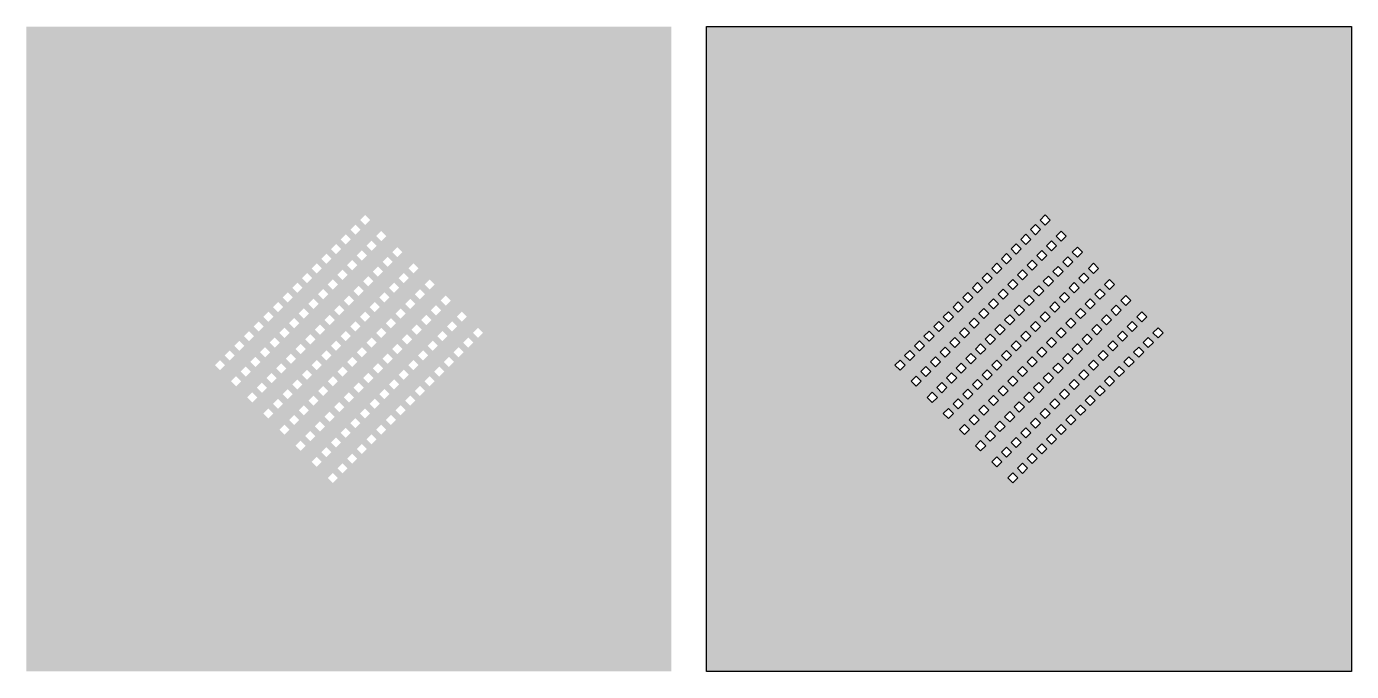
# Model space of a CAD drawing. Header units: inches. Extents: x -55000 to 163233, y -55008 to 54992.
# Drawn here: x 99328 to 119667, y -2370 to 7530 of the extents above; entities that cross this region are included whole.
import ezdxf

# ---------------------------------------------------------------- set-up
doc = ezdxf.new("R2010")
doc.units = ezdxf.units.IN
doc.header["$MEASUREMENT"] = 0
doc.linetypes.add('ACAD_ISO07W100', pattern=[3, 0, -3])
doc.layers.get('0').update_dxf_attribs({"color": 20, "linetype": 'ACAD_ISO07W100'})

# ---------------------------------------------------------------- blocks, each defined once
blk = doc.blocks.new('*U17')
blk.add_lwpolyline([(-42, -42), (-42, 42), (42, 42), (42, -42)], close=True)
blk = doc.blocks.new('*U10')
at = {"xscale": 1.304348093418073, "yscale": 1.304348093418073, "zscale": 1.304348093418073, "rotation": 45}
blk.add_blockref('*U17', (-1980, -247), dxfattribs=at)
blk = doc.blocks.new('*U11')
at = {"layer": 'Defpoints', "color": 0, "linetype": 'ByBlock', "lineweight": -2, "transparency": 16777216}
for p in [(2227, 2227), (2079, 2079), (1930, 1930), (2326, 1831), (2475, 1980), (1633, 1633), (1782, 1782), (2178, 1683), (2722, 1732), (1485, 1485), (2029, 1534), (2425, 1435), (2574, 1584), (2970, 1485), (1188, 1188), (1336, 1336), (1732, 1237), (1881, 1386), (2277, 1287), (2673, 1188), (2821, 1336), (3217, 1237), (1039, 1039), (1584, 1089), (1980, 990), (2128, 1138), (2524, 1039), (3069, 1089), (3465, 990), (891, 891), (1287, 792), (1435, 940), (1831, 841), (2376, 891), (2772, 792), (2920, 940), (3316, 841), (594, 594), (742, 742), (1138, 643), (1683, 693), (2079, 594), (2227, 742), (2623, 643), (3168, 693), (3564, 594), (3712, 742), (445, 445), (990, 495), (1386, 396), (1534, 544), (1930, 445), (2475, 495), (2871, 396), (3019, 544), (3415, 445), (3960, 495), (297, 297), (693, 198), (841, 346), (1237, 247), (1782, 297), (2178, 198), (2326, 346), (2722, 247), (3267, 297), (3663, 198), (3811, 346), (0, 0), (148, 148), (544, 49), (1089, 99), (1485, 0), (1633, 148), (2029, 49), (2574, 99), (2970, 0), (3118, 148), (3514, 49), (396, -99), (792, -198), (940, -49), (1336, -148), (1881, -99), (2277, -198), (2425, -49), (2821, -148), (3366, -99), (247, -247), (643, -346), (1188, -297), (1584, -396), (1732, -247), (2128, -346), (2673, -297), (3069, -396), (3217, -247), (495, -495), (891, -594), (1039, -445), (1435, -544), (1831, -643), (1980, -495), (2376, -594), (2524, -445), (2920, -544), (742, -742), (1138, -841), (1287, -693), (1683, -792), (2227, -742), (2623, -841), (2772, -693), (990, -990), (1534, -940), (1930, -1039), (2079, -891), (2475, -990), (1237, -1237), (1386, -1089), (1782, -1188), (2326, -1138), (1633, -1336), (2029, -1435), (2178, -1287), (1485, -1485), (1881, -1584), (1732, -1732)]:
    blk.add_blockref('*U10', p, dxfattribs=at)
blk = doc.blocks.new('*U16')
blk.add_lwpolyline([(-4950, -4950), (-4950, 4950), (4950, 4950), (4950, -4950)], close=True)

msp = doc.modelspace()

# ---------------------------------------------------------------- hatches: boundary and pattern name
at = {"transparency": 33554483}
h = msp.add_hatch(color=256, dxfattribs=at)
h.dxf.hatch_style = 1
h.paths.add_polyline_path([(102446.40544, 2402.86355), (102368.62369, 2480.64529), (102446.40544, 2558.42704), (102524.18718, 2480.64529)], flags=16)
h.paths.add_polyline_path([(102594.89786, 2551.35597), (102517.11612, 2629.13772), (102594.89786, 2706.91946), (102672.67961, 2629.13772)], flags=16)
h.paths.add_polyline_path([(102545.40039, 2006.88375), (102467.61864, 2084.6655), (102545.40039, 2162.44724), (102623.18213, 2084.6655)], flags=16)
h.paths.add_polyline_path([(102693.89281, 2155.37618), (102616.11106, 2233.15792), (102693.89281, 2310.93967), (102771.67456, 2233.15792)], flags=16)
h.paths.add_polyline_path([(102842.38523, 2303.8686), (102764.60349, 2381.65035), (102842.38523, 2459.43209), (102920.16698, 2381.65035)], flags=16)
h.paths.add_polyline_path([(102990.87766, 2452.36102), (102913.09591, 2530.14277), (102990.87766, 2607.92452), (103068.6594, 2530.14277)], flags=16)
h.paths.add_polyline_path([(102792.88776, 1759.39638), (102715.10601, 1837.17812), (102792.88776, 1914.95987), (102870.66951, 1837.17812)], flags=16)
h.paths.add_polyline_path([(102941.38018, 1907.8888), (102863.59844, 1985.67055), (102941.38018, 2063.45229), (103019.16193, 1985.67055)], flags=16)
h.paths.add_polyline_path([(103089.87261, 2056.38123), (103012.09086, 2134.16297), (103089.87261, 2211.94472), (103167.65435, 2134.16297)], flags=16)
h.paths.add_polyline_path([(103386.85746, 2353.36607), (103309.07571, 2431.14782), (103386.85746, 2508.92957), (103464.6392, 2431.14782)], flags=16)
h.paths.add_polyline_path([(103040.37513, 1511.909), (102962.59339, 1589.69075), (103040.37513, 1667.4725), (103118.15688, 1589.69075)], flags=16)
h.paths.add_polyline_path([(103188.86756, 1660.40143), (103111.08581, 1738.18317), (103188.86756, 1815.96492), (103266.6493, 1738.18317)], flags=16)
h.paths.add_polyline_path([(103337.35998, 1808.89385), (103259.57824, 1886.6756), (103337.35998, 1964.45734), (103415.14173, 1886.6756)], flags=16)
h.paths.add_polyline_path([(103485.85241, 1957.38628), (103408.07066, 2035.16802), (103485.85241, 2112.94977), (103563.63415, 2035.16802)], flags=16)
h.paths.add_polyline_path([(103634.34483, 2105.8787), (103556.56308, 2183.66045), (103634.34483, 2261.44219), (103712.12658, 2183.66045)], flags=16)
h.paths.add_polyline_path([(103782.83725, 2254.37112), (103705.05551, 2332.15287), (103782.83725, 2409.93462), (103860.619, 2332.15287)], flags=16)
h.paths.add_polyline_path([(103287.86251, 1264.42163), (103210.08076, 1342.20338), (103287.86251, 1419.98512), (103365.64425, 1342.20338)], flags=16)
h.paths.add_polyline_path([(103436.35493, 1412.91406), (103358.57318, 1490.6958), (103436.35493, 1568.47755), (103514.13668, 1490.6958)], flags=16)
h.paths.add_polyline_path([(103584.84735, 1561.40648), (103507.06561, 1639.18823), (103584.84735, 1716.96997), (103662.6291, 1639.18823)], flags=16)
h.paths.add_polyline_path([(103733.33978, 1709.8989), (103655.55803, 1787.68065), (103733.33978, 1865.4624), (103811.12152, 1787.68065)], flags=16)
h.paths.add_polyline_path([(103881.8322, 1858.39133), (103804.05046, 1936.17307), (103881.8322, 2013.95482), (103959.61395, 1936.17307)], flags=16)
h.paths.add_polyline_path([(104030.32463, 2006.88375), (103952.54288, 2084.6655), (104030.32463, 2162.44724), (104108.10637, 2084.6655)], flags=16)
h.paths.add_polyline_path([(103832.33473, 1313.91911), (103754.55298, 1391.70085), (103832.33473, 1469.4826), (103910.11647, 1391.70085)], flags=16)
h.paths.add_polyline_path([(103980.82715, 1462.41153), (103903.04541, 1540.19328), (103980.82715, 1617.97502), (104058.6089, 1540.19328)], flags=16)
h.paths.add_polyline_path([(104129.31958, 1610.90395), (104051.53783, 1688.6857), (104129.31958, 1766.46745), (104207.10132, 1688.6857)], flags=16)
h.paths.add_polyline_path([(103683.8423, 1165.42668), (103606.06056, 1243.20843), (103683.8423, 1320.99017), (103761.62405, 1243.20843)], flags=16)
h.paths.add_polyline_path([(103238.36503, 2204.87365), (103160.58329, 2282.6554), (103238.36503, 2360.43714), (103316.14678, 2282.6554)], flags=16)
h.paths.add_polyline_path([(103139.37008, 2600.85345), (103061.58834, 2678.63519), (103139.37008, 2756.41694), (103217.15183, 2678.63519)], flags=16)
h.paths.add_polyline_path([(102743.39029, 2699.8484), (102665.60854, 2777.63014), (102743.39029, 2855.41189), (102821.17203, 2777.63014)], flags=16)
h.paths.add_polyline_path([(102891.88271, 2848.34082), (102814.10096, 2926.12257), (102891.88271, 3003.90431), (102969.66446, 2926.12257)], flags=16)
h.paths.add_polyline_path([(103287.86251, 2749.34587), (103210.08076, 2827.12762), (103287.86251, 2904.90936), (103365.64425, 2827.12762)], flags=16)
h.paths.add_polyline_path([(103535.34988, 2501.8585), (103457.56813, 2579.64024), (103535.34988, 2657.42199), (103613.13163, 2579.64024)], flags=16)
h.paths.add_polyline_path([(102297.91301, 2254.37112), (102220.13127, 2332.15287), (102297.91301, 2409.93462), (102375.69476, 2332.15287)], flags=16)
h.paths.add_polyline_path([(103535.34988, 1016.93426), (103457.56813, 1094.716), (103535.34988, 1172.49775), (103613.13163, 1094.716)], flags=16)
h.paths.add_polyline_path([(104277.812, 1759.39638), (104200.03025, 1837.17812), (104277.812, 1914.95987), (104355.59375, 1837.17812)], flags=16)
h.paths.add_polyline_path([(103040.37513, 2996.83324), (102962.59339, 3074.61499), (103040.37513, 3152.39674), (103118.15688, 3074.61499)], flags=16)
h.paths.add_polyline_path([(103782.83725, 769.44688), (103705.05551, 847.22863), (103782.83725, 925.01038), (103860.619, 847.22863)], flags=16)
h.paths.add_polyline_path([(103931.32968, 917.93931), (103853.54793, 995.72105), (103931.32968, 1073.5028), (104009.11142, 995.72105)], flags=16)
h.paths.add_polyline_path([(104079.8221, 1066.43173), (104002.04036, 1144.21348), (104079.8221, 1221.99522), (104157.60385, 1144.21348)], flags=16)
h.paths.add_polyline_path([(104228.31453, 1214.92416), (104150.53278, 1292.7059), (104228.31453, 1370.48765), (104306.09627, 1292.7059)], flags=16)
h.paths.add_polyline_path([(104376.80695, 1363.41658), (104299.0252, 1441.19833), (104376.80695, 1518.98007), (104454.5887, 1441.19833)], flags=16)
h.paths.add_polyline_path([(104525.29937, 1511.909), (104447.51763, 1589.69075), (104525.29937, 1667.4725), (104603.08112, 1589.69075)], flags=16)
h.paths.add_polyline_path([(104030.32463, 521.95951), (103952.54288, 599.74126), (104030.32463, 677.523), (104108.10637, 599.74126)], flags=16)
h.paths.add_polyline_path([(104178.81705, 670.45193), (104101.03531, 748.23368), (104178.81705, 826.01543), (104256.5988, 748.23368)], flags=16)
h.paths.add_polyline_path([(104327.30948, 818.94436), (104249.52773, 896.7261), (104327.30948, 974.50785), (104405.09122, 896.7261)], flags=16)
h.paths.add_polyline_path([(104475.8019, 967.43678), (104398.02015, 1045.21853), (104475.8019, 1123.00027), (104553.58365, 1045.21853)], flags=16)
h.paths.add_polyline_path([(104624.29432, 1115.92921), (104546.51258, 1193.71095), (104624.29432, 1271.4927), (104702.07607, 1193.71095)], flags=16)
h.paths.add_polyline_path([(104772.78675, 1264.42163), (104695.005, 1342.20338), (104772.78675, 1419.98512), (104850.56849, 1342.20338)], flags=16)
h.paths.add_polyline_path([(103188.86756, 3145.32567), (103111.08581, 3223.10741), (103188.86756, 3300.88916), (103266.6493, 3223.10741)], flags=16)
h.paths.add_polyline_path([(103337.35998, 3293.81809), (103259.57824, 3371.59984), (103337.35998, 3449.38158), (103415.14173, 3371.59984)], flags=16)
h.paths.add_polyline_path([(103485.85241, 3442.31052), (103408.07066, 3520.09226), (103485.85241, 3597.87401), (103563.63415, 3520.09226)], flags=16)
h.paths.add_polyline_path([(103634.34483, 3590.80294), (103556.56308, 3668.58469), (103634.34483, 3746.36643), (103712.12658, 3668.58469)], flags=16)
h.paths.add_polyline_path([(103782.83725, 3739.29537), (103705.05551, 3817.07711), (103782.83725, 3894.85886), (103860.619, 3817.07711)], flags=16)
h.paths.add_polyline_path([(103931.32968, 3887.78779), (103853.54793, 3965.56954), (103931.32968, 4043.35128), (104009.11142, 3965.56954)], flags=16)
h.paths.add_polyline_path([(104079.8221, 4036.28021), (104002.04036, 4114.06196), (104079.8221, 4191.84371), (104157.60385, 4114.06196)], flags=16)
h.paths.add_polyline_path([(104228.31453, 4184.77264), (104150.53278, 4262.55438), (104228.31453, 4340.33613), (104306.09627, 4262.55438)], flags=16)
h.paths.add_polyline_path([(104376.80695, 4333.26506), (104299.0252, 4411.04681), (104376.80695, 4488.82855), (104454.5887, 4411.04681)], flags=16)
h.paths.add_polyline_path([(103436.35493, 2897.8383), (103358.57318, 2975.62004), (103436.35493, 3053.40179), (103514.13668, 2975.62004)], flags=16)
h.paths.add_polyline_path([(103584.84735, 3046.33072), (103507.06561, 3124.11247), (103584.84735, 3201.89421), (103662.6291, 3124.11247)], flags=16)
h.paths.add_polyline_path([(103733.33978, 3194.82314), (103655.55803, 3272.60489), (103733.33978, 3350.38664), (103811.12152, 3272.60489)], flags=16)
h.paths.add_polyline_path([(103881.8322, 3343.31557), (103804.05046, 3421.09731), (103881.8322, 3498.87906), (103959.61395, 3421.09731)], flags=16)
h.paths.add_polyline_path([(104030.32463, 3491.80799), (103952.54288, 3569.58974), (104030.32463, 3647.37148), (104108.10637, 3569.58974)], flags=16)
h.paths.add_polyline_path([(104178.81705, 3640.30042), (104101.03531, 3718.08216), (104178.81705, 3795.86391), (104256.5988, 3718.08216)], flags=16)
h.paths.add_polyline_path([(104327.30948, 3788.79284), (104249.52773, 3866.57459), (104327.30948, 3944.35633), (104405.09122, 3866.57459)], flags=16)
h.paths.add_polyline_path([(104475.8019, 3937.28526), (104398.02015, 4015.06701), (104475.8019, 4092.84876), (104553.58365, 4015.06701)], flags=16)
h.paths.add_polyline_path([(104624.29432, 4085.77769), (104546.51258, 4163.55943), (104624.29432, 4241.34118), (104702.07607, 4163.55943)], flags=16)
h.paths.add_polyline_path([(103683.8423, 2650.35092), (103606.06056, 2728.13267), (103683.8423, 2805.91441), (103761.62405, 2728.13267)], flags=16)
h.paths.add_polyline_path([(103832.33473, 2798.84335), (103754.55298, 2876.62509), (103832.33473, 2954.40684), (103910.11647, 2876.62509)], flags=16)
h.paths.add_polyline_path([(103980.82715, 2947.33577), (103903.04541, 3025.11752), (103980.82715, 3102.89926), (104058.6089, 3025.11752)], flags=16)
h.paths.add_polyline_path([(104129.31958, 3095.82819), (104051.53783, 3173.60994), (104129.31958, 3251.39169), (104207.10132, 3173.60994)], flags=16)
h.paths.add_polyline_path([(104277.812, 3244.32062), (104200.03025, 3322.10236), (104277.812, 3399.88411), (104355.59375, 3322.10236)], flags=16)
h.paths.add_polyline_path([(104426.30442, 3392.81304), (104348.52268, 3470.59479), (104426.30442, 3548.37653), (104504.08617, 3470.59479)], flags=16)
h.paths.add_polyline_path([(104574.79685, 3541.30547), (104497.0151, 3619.08721), (104574.79685, 3696.86896), (104652.57859, 3619.08721)], flags=16)
h.paths.add_polyline_path([(104723.28927, 3689.79789), (104645.50753, 3767.57964), (104723.28927, 3845.36138), (104801.07102, 3767.57964)], flags=16)
h.paths.add_polyline_path([(104871.7817, 3838.29031), (104793.99995, 3916.07206), (104871.7817, 3993.85381), (104949.56344, 3916.07206)], flags=16)
h.paths.add_polyline_path([(105020.27412, 3986.78274), (104942.49237, 4064.56448), (105020.27412, 4142.34623), (105098.05587, 4064.56448)], flags=16)
h.paths.add_polyline_path([(103931.32968, 2402.86355), (103853.54793, 2480.64529), (103931.32968, 2558.42704), (104009.11142, 2480.64529)], flags=16)
h.paths.add_polyline_path([(104079.8221, 2551.35597), (104002.04036, 2629.13772), (104079.8221, 2706.91946), (104157.60385, 2629.13772)], flags=16)
h.paths.add_polyline_path([(104228.31453, 2699.8484), (104150.53278, 2777.63014), (104228.31453, 2855.41189), (104306.09627, 2777.63014)], flags=16)
h.paths.add_polyline_path([(104376.80695, 2848.34082), (104299.0252, 2926.12257), (104376.80695, 3003.90431), (104454.5887, 2926.12257)], flags=16)
h.paths.add_polyline_path([(104525.29937, 2996.83324), (104447.51763, 3074.61499), (104525.29937, 3152.39674), (104603.08112, 3074.61499)], flags=16)
h.paths.add_polyline_path([(104673.7918, 3145.32567), (104596.01005, 3223.10741), (104673.7918, 3300.88916), (104751.57354, 3223.10741)], flags=16)
h.paths.add_polyline_path([(104822.28422, 3293.81809), (104744.50248, 3371.59984), (104822.28422, 3449.38158), (104900.06597, 3371.59984)], flags=16)
h.paths.add_polyline_path([(104970.77665, 3442.31052), (104892.9949, 3520.09226), (104970.77665, 3597.87401), (105048.55839, 3520.09226)], flags=16)
h.paths.add_polyline_path([(105119.26907, 3590.80294), (105041.48732, 3668.58469), (105119.26907, 3746.36643), (105197.05082, 3668.58469)], flags=16)
h.paths.add_polyline_path([(105267.76149, 3739.29537), (105189.97975, 3817.07711), (105267.76149, 3894.85886), (105345.54324, 3817.07711)], flags=16)
h.paths.add_polyline_path([(104178.81705, 2155.37618), (104101.03531, 2233.15792), (104178.81705, 2310.93967), (104256.5988, 2233.15792)], flags=16)
h.paths.add_polyline_path([(104327.30948, 2303.8686), (104249.52773, 2381.65035), (104327.30948, 2459.43209), (104405.09122, 2381.65035)], flags=16)
h.paths.add_polyline_path([(104475.8019, 2452.36102), (104398.02015, 2530.14277), (104475.8019, 2607.92452), (104553.58365, 2530.14277)], flags=16)
h.paths.add_polyline_path([(104624.29432, 2600.85345), (104546.51258, 2678.63519), (104624.29432, 2756.41694), (104702.07607, 2678.63519)], flags=16)
h.paths.add_polyline_path([(104772.78675, 2749.34587), (104695.005, 2827.12762), (104772.78675, 2904.90936), (104850.56849, 2827.12762)], flags=16)
h.paths.add_polyline_path([(104921.27917, 2897.8383), (104843.49743, 2975.62004), (104921.27917, 3053.40179), (104999.06092, 2975.62004)], flags=16)
h.paths.add_polyline_path([(105069.7716, 3046.33072), (104991.98985, 3124.11247), (105069.7716, 3201.89421), (105147.55334, 3124.11247)], flags=16)
h.paths.add_polyline_path([(105218.26402, 3194.82314), (105140.48227, 3272.60489), (105218.26402, 3350.38664), (105296.04577, 3272.60489)], flags=16)
h.paths.add_polyline_path([(105366.75644, 3343.31557), (105288.9747, 3421.09731), (105366.75644, 3498.87906), (105444.53819, 3421.09731)], flags=16)
h.paths.add_polyline_path([(105515.24887, 3491.80799), (105437.46712, 3569.58974), (105515.24887, 3647.37148), (105593.03061, 3569.58974)], flags=16)
h.paths.add_polyline_path([(104426.30442, 1907.8888), (104348.52268, 1985.67055), (104426.30442, 2063.45229), (104504.08617, 1985.67055)], flags=16)
h.paths.add_polyline_path([(104574.79685, 2056.38123), (104497.0151, 2134.16297), (104574.79685, 2211.94472), (104652.57859, 2134.16297)], flags=16)
h.paths.add_polyline_path([(104723.28927, 2204.87365), (104645.50753, 2282.6554), (104723.28927, 2360.43714), (104801.07102, 2282.6554)], flags=16)
h.paths.add_polyline_path([(104871.7817, 2353.36607), (104793.99995, 2431.14782), (104871.7817, 2508.92957), (104949.56344, 2431.14782)], flags=16)
h.paths.add_polyline_path([(105020.27412, 2501.8585), (104942.49237, 2579.64024), (105020.27412, 2657.42199), (105098.05587, 2579.64024)], flags=16)
h.paths.add_polyline_path([(105168.76654, 2650.35092), (105090.9848, 2728.13267), (105168.76654, 2805.91441), (105246.54829, 2728.13267)], flags=16)
h.paths.add_polyline_path([(105317.25897, 2798.84335), (105239.47722, 2876.62509), (105317.25897, 2954.40684), (105395.04071, 2876.62509)], flags=16)
h.paths.add_polyline_path([(105465.75139, 2947.33577), (105387.96965, 3025.11752), (105465.75139, 3102.89926), (105543.53314, 3025.11752)], flags=16)
h.paths.add_polyline_path([(105614.24382, 3095.82819), (105536.46207, 3173.60994), (105614.24382, 3251.39169), (105692.02556, 3173.60994)], flags=16)
h.paths.add_polyline_path([(105762.73624, 3244.32062), (105684.95449, 3322.10236), (105762.73624, 3399.88411), (105840.51799, 3322.10236)], flags=16)
h.paths.add_polyline_path([(104673.7918, 1660.40143), (104596.01005, 1738.18317), (104673.7918, 1815.96492), (104751.57354, 1738.18317)], flags=16)
h.paths.add_polyline_path([(104822.28422, 1808.89385), (104744.50248, 1886.6756), (104822.28422, 1964.45734), (104900.06597, 1886.6756)], flags=16)
h.paths.add_polyline_path([(104970.77665, 1957.38628), (104892.9949, 2035.16802), (104970.77665, 2112.94977), (105048.55839, 2035.16802)], flags=16)
h.paths.add_polyline_path([(105119.26907, 2105.8787), (105041.48732, 2183.66045), (105119.26907, 2261.44219), (105197.05082, 2183.66045)], flags=16)
h.paths.add_polyline_path([(105267.76149, 2254.37112), (105189.97975, 2332.15287), (105267.76149, 2409.93462), (105345.54324, 2332.15287)], flags=16)
h.paths.add_polyline_path([(105416.25392, 2402.86355), (105338.47217, 2480.64529), (105416.25392, 2558.42704), (105494.03566, 2480.64529)], flags=16)
h.paths.add_polyline_path([(105564.74634, 2551.35597), (105486.9646, 2629.13772), (105564.74634, 2706.91946), (105642.52809, 2629.13772)], flags=16)
h.paths.add_polyline_path([(105713.23877, 2699.8484), (105635.45702, 2777.63014), (105713.23877, 2855.41189), (105791.02051, 2777.63014)], flags=16)
h.paths.add_polyline_path([(105861.73119, 2848.34082), (105783.94944, 2926.12257), (105861.73119, 3003.90431), (105939.51294, 2926.12257)], flags=16)
h.paths.add_polyline_path([(106010.22361, 2996.83324), (105932.44187, 3074.61499), (106010.22361, 3152.39674), (106088.00536, 3074.61499)], flags=16)
h.paths.add_polyline_path([(104921.27917, 1412.91406), (104843.49743, 1490.6958), (104921.27917, 1568.47755), (104999.06092, 1490.6958)], flags=16)
h.paths.add_polyline_path([(105069.7716, 1561.40648), (104991.98985, 1639.18823), (105069.7716, 1716.96997), (105147.55334, 1639.18823)], flags=16)
h.paths.add_polyline_path([(105218.26402, 1709.8989), (105140.48227, 1787.68065), (105218.26402, 1865.4624), (105296.04577, 1787.68065)], flags=16)
h.paths.add_polyline_path([(105366.75644, 1858.39133), (105288.9747, 1936.17307), (105366.75644, 2013.95482), (105444.53819, 1936.17307)], flags=16)
h.paths.add_polyline_path([(105515.24887, 2006.88375), (105437.46712, 2084.6655), (105515.24887, 2162.44724), (105593.03061, 2084.6655)], flags=16)
h.paths.add_polyline_path([(105663.74129, 2155.37618), (105585.95955, 2233.15792), (105663.74129, 2310.93967), (105741.52304, 2233.15792)], flags=16)
h.paths.add_polyline_path([(105812.23372, 2303.8686), (105734.45197, 2381.65035), (105812.23372, 2459.43209), (105890.01546, 2381.65035)], flags=16)
h.paths.add_polyline_path([(105960.72614, 2452.36102), (105882.94439, 2530.14277), (105960.72614, 2607.92452), (106038.50789, 2530.14277)], flags=16)
h.paths.add_polyline_path([(106109.21856, 2600.85345), (106031.43682, 2678.63519), (106109.21856, 2756.41694), (106187.00031, 2678.63519)], flags=16)
h.paths.add_polyline_path([(106257.71099, 2749.34587), (106179.92924, 2827.12762), (106257.71099, 2904.90936), (106335.49273, 2827.12762)], flags=16)
h.paths.add_polyline_path([(104772.78675, 4234.27011), (104695.005, 4312.05186), (104772.78675, 4389.8336), (104850.56849, 4312.05186)], flags=16)
h.paths.add_polyline_path([(104525.29937, 4481.75749), (104447.51763, 4559.53923), (104525.29937, 4637.32098), (104603.08112, 4559.53923)], flags=16)
h.paths.add_polyline_path([(99327.81254, -2370.35982), (99327.81254, 7529.64018), (109227.81254, 7529.64018), (109227.81254, -2370.35982)])
h = msp.add_hatch(color=256, dxfattribs=at)
h.dxf.hatch_style = 1
h.paths.add_polyline_path([(112885.48791, 2402.86355), (112807.70617, 2480.64529), (112885.48791, 2558.42704), (112963.26966, 2480.64529)], flags=16)
h.paths.add_polyline_path([(113033.98034, 2551.35597), (112956.19859, 2629.13772), (113033.98034, 2706.91946), (113111.76208, 2629.13772)], flags=16)
h.paths.add_polyline_path([(112984.48286, 2006.88375), (112906.70112, 2084.6655), (112984.48286, 2162.44724), (113062.26461, 2084.6655)], flags=16)
h.paths.add_polyline_path([(113132.97529, 2155.37618), (113055.19354, 2233.15792), (113132.97529, 2310.93967), (113210.75703, 2233.15792)], flags=16)
h.paths.add_polyline_path([(113281.46771, 2303.8686), (113203.68597, 2381.65035), (113281.46771, 2459.43209), (113359.24946, 2381.65035)], flags=16)
h.paths.add_polyline_path([(113429.96014, 2452.36102), (113352.17839, 2530.14277), (113429.96014, 2607.92452), (113507.74188, 2530.14277)], flags=16)
h.paths.add_polyline_path([(113231.97024, 1759.39638), (113154.18849, 1837.17812), (113231.97024, 1914.95987), (113309.75198, 1837.17812)], flags=16)
h.paths.add_polyline_path([(113380.46266, 1907.8888), (113302.68091, 1985.67055), (113380.46266, 2063.45229), (113458.24441, 1985.67055)], flags=16)
h.paths.add_polyline_path([(113528.95508, 2056.38123), (113451.17334, 2134.16297), (113528.95508, 2211.94472), (113606.73683, 2134.16297)], flags=16)
h.paths.add_polyline_path([(113825.93993, 2353.36607), (113748.15819, 2431.14782), (113825.93993, 2508.92957), (113903.72168, 2431.14782)], flags=16)
h.paths.add_polyline_path([(113479.45761, 1511.909), (113401.67586, 1589.69075), (113479.45761, 1667.4725), (113557.23936, 1589.69075)], flags=16)
h.paths.add_polyline_path([(113627.95003, 1660.40143), (113550.16829, 1738.18317), (113627.95003, 1815.96492), (113705.73178, 1738.18317)], flags=16)
h.paths.add_polyline_path([(113776.44246, 1808.89385), (113698.66071, 1886.6756), (113776.44246, 1964.45734), (113854.2242, 1886.6756)], flags=16)
h.paths.add_polyline_path([(113924.93488, 1957.38628), (113847.15314, 2035.16802), (113924.93488, 2112.94977), (114002.71663, 2035.16802)], flags=16)
h.paths.add_polyline_path([(114073.42731, 2105.8787), (113995.64556, 2183.66045), (114073.42731, 2261.44219), (114151.20905, 2183.66045)], flags=16)
h.paths.add_polyline_path([(114221.91973, 2254.37112), (114144.13798, 2332.15287), (114221.91973, 2409.93462), (114299.70148, 2332.15287)], flags=16)
h.paths.add_polyline_path([(113726.94498, 1264.42163), (113649.16324, 1342.20338), (113726.94498, 1419.98512), (113804.72673, 1342.20338)], flags=16)
h.paths.add_polyline_path([(113875.43741, 1412.91406), (113797.65566, 1490.6958), (113875.43741, 1568.47755), (113953.21915, 1490.6958)], flags=16)
h.paths.add_polyline_path([(114023.92983, 1561.40648), (113946.14809, 1639.18823), (114023.92983, 1716.96997), (114101.71158, 1639.18823)], flags=16)
h.paths.add_polyline_path([(114172.42226, 1709.8989), (114094.64051, 1787.68065), (114172.42226, 1865.4624), (114250.204, 1787.68065)], flags=16)
h.paths.add_polyline_path([(114320.91468, 1858.39133), (114243.13293, 1936.17307), (114320.91468, 2013.95482), (114398.69643, 1936.17307)], flags=16)
h.paths.add_polyline_path([(114469.4071, 2006.88375), (114391.62536, 2084.6655), (114469.4071, 2162.44724), (114547.18885, 2084.6655)], flags=16)
h.paths.add_polyline_path([(114271.4172, 1313.91911), (114193.63546, 1391.70085), (114271.4172, 1469.4826), (114349.19895, 1391.70085)], flags=16)
h.paths.add_polyline_path([(114419.90963, 1462.41153), (114342.12788, 1540.19328), (114419.90963, 1617.97502), (114497.69137, 1540.19328)], flags=16)
h.paths.add_polyline_path([(114568.40205, 1610.90395), (114490.62031, 1688.6857), (114568.40205, 1766.46745), (114646.1838, 1688.6857)], flags=16)
h.paths.add_polyline_path([(114122.92478, 1165.42668), (114045.14303, 1243.20843), (114122.92478, 1320.99017), (114200.70653, 1243.20843)], flags=16)
h.paths.add_polyline_path([(113677.44751, 2204.87365), (113599.66576, 2282.6554), (113677.44751, 2360.43714), (113755.22925, 2282.6554)], flags=16)
h.paths.add_polyline_path([(113578.45256, 2600.85345), (113500.67081, 2678.63519), (113578.45256, 2756.41694), (113656.23431, 2678.63519)], flags=16)
h.paths.add_polyline_path([(113182.47276, 2699.8484), (113104.69102, 2777.63014), (113182.47276, 2855.41189), (113260.25451, 2777.63014)], flags=16)
h.paths.add_polyline_path([(113330.96519, 2848.34082), (113253.18344, 2926.12257), (113330.96519, 3003.90431), (113408.74693, 2926.12257)], flags=16)
h.paths.add_polyline_path([(113726.94498, 2749.34587), (113649.16324, 2827.12762), (113726.94498, 2904.90936), (113804.72673, 2827.12762)], flags=16)
h.paths.add_polyline_path([(113974.43236, 2501.8585), (113896.65061, 2579.64024), (113974.43236, 2657.42199), (114052.2141, 2579.64024)], flags=16)
h.paths.add_polyline_path([(112736.99549, 2254.37112), (112659.21374, 2332.15287), (112736.99549, 2409.93462), (112814.77724, 2332.15287)], flags=16)
h.paths.add_polyline_path([(113974.43236, 1016.93426), (113896.65061, 1094.716), (113974.43236, 1172.49775), (114052.2141, 1094.716)], flags=16)
h.paths.add_polyline_path([(114716.89448, 1759.39638), (114639.11273, 1837.17812), (114716.89448, 1914.95987), (114794.67622, 1837.17812)], flags=16)
h.paths.add_polyline_path([(113479.45761, 2996.83324), (113401.67586, 3074.61499), (113479.45761, 3152.39674), (113557.23936, 3074.61499)], flags=16)
h.paths.add_polyline_path([(114221.91973, 769.44688), (114144.13798, 847.22863), (114221.91973, 925.01038), (114299.70148, 847.22863)], flags=16)
h.paths.add_polyline_path([(114370.41215, 917.93931), (114292.63041, 995.72105), (114370.41215, 1073.5028), (114448.1939, 995.72105)], flags=16)
h.paths.add_polyline_path([(114518.90458, 1066.43173), (114441.12283, 1144.21348), (114518.90458, 1221.99522), (114596.68632, 1144.21348)], flags=16)
h.paths.add_polyline_path([(114667.397, 1214.92416), (114589.61526, 1292.7059), (114667.397, 1370.48765), (114745.17875, 1292.7059)], flags=16)
h.paths.add_polyline_path([(114815.88943, 1363.41658), (114738.10768, 1441.19833), (114815.88943, 1518.98007), (114893.67117, 1441.19833)], flags=16)
h.paths.add_polyline_path([(114964.38185, 1511.909), (114886.6001, 1589.69075), (114964.38185, 1667.4725), (115042.1636, 1589.69075)], flags=16)
h.paths.add_polyline_path([(114469.4071, 521.95951), (114391.62536, 599.74126), (114469.4071, 677.523), (114547.18885, 599.74126)], flags=16)
h.paths.add_polyline_path([(114617.89953, 670.45193), (114540.11778, 748.23368), (114617.89953, 826.01543), (114695.68127, 748.23368)], flags=16)
h.paths.add_polyline_path([(114766.39195, 818.94436), (114688.61021, 896.7261), (114766.39195, 974.50785), (114844.1737, 896.7261)], flags=16)
h.paths.add_polyline_path([(114914.88438, 967.43678), (114837.10263, 1045.21853), (114914.88438, 1123.00027), (114992.66612, 1045.21853)], flags=16)
h.paths.add_polyline_path([(115063.3768, 1115.92921), (114985.59505, 1193.71095), (115063.3768, 1271.4927), (115141.15855, 1193.71095)], flags=16)
h.paths.add_polyline_path([(115211.86922, 1264.42163), (115134.08748, 1342.20338), (115211.86922, 1419.98512), (115289.65097, 1342.20338)], flags=16)
h.paths.add_polyline_path([(113627.95003, 3145.32567), (113550.16829, 3223.10741), (113627.95003, 3300.88916), (113705.73178, 3223.10741)], flags=16)
h.paths.add_polyline_path([(113776.44246, 3293.81809), (113698.66071, 3371.59984), (113776.44246, 3449.38158), (113854.2242, 3371.59984)], flags=16)
h.paths.add_polyline_path([(113924.93488, 3442.31052), (113847.15314, 3520.09226), (113924.93488, 3597.87401), (114002.71663, 3520.09226)], flags=16)
h.paths.add_polyline_path([(114073.42731, 3590.80294), (113995.64556, 3668.58469), (114073.42731, 3746.36643), (114151.20905, 3668.58469)], flags=16)
h.paths.add_polyline_path([(114221.91973, 3739.29537), (114144.13798, 3817.07711), (114221.91973, 3894.85886), (114299.70148, 3817.07711)], flags=16)
h.paths.add_polyline_path([(114370.41215, 3887.78779), (114292.63041, 3965.56954), (114370.41215, 4043.35128), (114448.1939, 3965.56954)], flags=16)
h.paths.add_polyline_path([(114518.90458, 4036.28021), (114441.12283, 4114.06196), (114518.90458, 4191.84371), (114596.68632, 4114.06196)], flags=16)
h.paths.add_polyline_path([(114667.397, 4184.77264), (114589.61526, 4262.55438), (114667.397, 4340.33613), (114745.17875, 4262.55438)], flags=16)
h.paths.add_polyline_path([(114815.88943, 4333.26506), (114738.10768, 4411.04681), (114815.88943, 4488.82855), (114893.67117, 4411.04681)], flags=16)
h.paths.add_polyline_path([(113875.43741, 2897.8383), (113797.65566, 2975.62004), (113875.43741, 3053.40179), (113953.21915, 2975.62004)], flags=16)
h.paths.add_polyline_path([(114023.92983, 3046.33072), (113946.14809, 3124.11247), (114023.92983, 3201.89421), (114101.71158, 3124.11247)], flags=16)
h.paths.add_polyline_path([(114172.42226, 3194.82314), (114094.64051, 3272.60489), (114172.42226, 3350.38664), (114250.204, 3272.60489)], flags=16)
h.paths.add_polyline_path([(114320.91468, 3343.31557), (114243.13293, 3421.09731), (114320.91468, 3498.87906), (114398.69643, 3421.09731)], flags=16)
h.paths.add_polyline_path([(114469.4071, 3491.80799), (114391.62536, 3569.58974), (114469.4071, 3647.37148), (114547.18885, 3569.58974)], flags=16)
h.paths.add_polyline_path([(114617.89953, 3640.30042), (114540.11778, 3718.08216), (114617.89953, 3795.86391), (114695.68127, 3718.08216)], flags=16)
h.paths.add_polyline_path([(114766.39195, 3788.79284), (114688.61021, 3866.57459), (114766.39195, 3944.35633), (114844.1737, 3866.57459)], flags=16)
h.paths.add_polyline_path([(114914.88438, 3937.28526), (114837.10263, 4015.06701), (114914.88438, 4092.84876), (114992.66612, 4015.06701)], flags=16)
h.paths.add_polyline_path([(115063.3768, 4085.77769), (114985.59505, 4163.55943), (115063.3768, 4241.34118), (115141.15855, 4163.55943)], flags=16)
h.paths.add_polyline_path([(114122.92478, 2650.35092), (114045.14303, 2728.13267), (114122.92478, 2805.91441), (114200.70653, 2728.13267)], flags=16)
h.paths.add_polyline_path([(114271.4172, 2798.84335), (114193.63546, 2876.62509), (114271.4172, 2954.40684), (114349.19895, 2876.62509)], flags=16)
h.paths.add_polyline_path([(114419.90963, 2947.33577), (114342.12788, 3025.11752), (114419.90963, 3102.89926), (114497.69137, 3025.11752)], flags=16)
h.paths.add_polyline_path([(114568.40205, 3095.82819), (114490.62031, 3173.60994), (114568.40205, 3251.39169), (114646.1838, 3173.60994)], flags=16)
h.paths.add_polyline_path([(114716.89448, 3244.32062), (114639.11273, 3322.10236), (114716.89448, 3399.88411), (114794.67622, 3322.10236)], flags=16)
h.paths.add_polyline_path([(114865.3869, 3392.81304), (114787.60515, 3470.59479), (114865.3869, 3548.37653), (114943.16865, 3470.59479)], flags=16)
h.paths.add_polyline_path([(115013.87932, 3541.30547), (114936.09758, 3619.08721), (115013.87932, 3696.86896), (115091.66107, 3619.08721)], flags=16)
h.paths.add_polyline_path([(115162.37175, 3689.79789), (115084.59, 3767.57964), (115162.37175, 3845.36138), (115240.15349, 3767.57964)], flags=16)
h.paths.add_polyline_path([(115310.86417, 3838.29031), (115233.08243, 3916.07206), (115310.86417, 3993.85381), (115388.64592, 3916.07206)], flags=16)
h.paths.add_polyline_path([(115459.3566, 3986.78274), (115381.57485, 4064.56448), (115459.3566, 4142.34623), (115537.13834, 4064.56448)], flags=16)
h.paths.add_polyline_path([(114370.41215, 2402.86355), (114292.63041, 2480.64529), (114370.41215, 2558.42704), (114448.1939, 2480.64529)], flags=16)
h.paths.add_polyline_path([(114518.90458, 2551.35597), (114441.12283, 2629.13772), (114518.90458, 2706.91946), (114596.68632, 2629.13772)], flags=16)
h.paths.add_polyline_path([(114667.397, 2699.8484), (114589.61526, 2777.63014), (114667.397, 2855.41189), (114745.17875, 2777.63014)], flags=16)
h.paths.add_polyline_path([(114815.88943, 2848.34082), (114738.10768, 2926.12257), (114815.88943, 3003.90431), (114893.67117, 2926.12257)], flags=16)
h.paths.add_polyline_path([(114964.38185, 2996.83324), (114886.6001, 3074.61499), (114964.38185, 3152.39674), (115042.1636, 3074.61499)], flags=16)
h.paths.add_polyline_path([(115112.87427, 3145.32567), (115035.09253, 3223.10741), (115112.87427, 3300.88916), (115190.65602, 3223.10741)], flags=16)
h.paths.add_polyline_path([(115261.3667, 3293.81809), (115183.58495, 3371.59984), (115261.3667, 3449.38158), (115339.14844, 3371.59984)], flags=16)
h.paths.add_polyline_path([(115409.85912, 3442.31052), (115332.07738, 3520.09226), (115409.85912, 3597.87401), (115487.64087, 3520.09226)], flags=16)
h.paths.add_polyline_path([(115558.35155, 3590.80294), (115480.5698, 3668.58469), (115558.35155, 3746.36643), (115636.13329, 3668.58469)], flags=16)
h.paths.add_polyline_path([(115706.84397, 3739.29537), (115629.06222, 3817.07711), (115706.84397, 3894.85886), (115784.62572, 3817.07711)], flags=16)
h.paths.add_polyline_path([(114617.89953, 2155.37618), (114540.11778, 2233.15792), (114617.89953, 2310.93967), (114695.68127, 2233.15792)], flags=16)
h.paths.add_polyline_path([(114766.39195, 2303.8686), (114688.61021, 2381.65035), (114766.39195, 2459.43209), (114844.1737, 2381.65035)], flags=16)
h.paths.add_polyline_path([(114914.88438, 2452.36102), (114837.10263, 2530.14277), (114914.88438, 2607.92452), (114992.66612, 2530.14277)], flags=16)
h.paths.add_polyline_path([(115063.3768, 2600.85345), (114985.59505, 2678.63519), (115063.3768, 2756.41694), (115141.15855, 2678.63519)], flags=16)
h.paths.add_polyline_path([(115211.86922, 2749.34587), (115134.08748, 2827.12762), (115211.86922, 2904.90936), (115289.65097, 2827.12762)], flags=16)
h.paths.add_polyline_path([(115360.36165, 2897.8383), (115282.5799, 2975.62004), (115360.36165, 3053.40179), (115438.14339, 2975.62004)], flags=16)
h.paths.add_polyline_path([(115508.85407, 3046.33072), (115431.07233, 3124.11247), (115508.85407, 3201.89421), (115586.63582, 3124.11247)], flags=16)
h.paths.add_polyline_path([(115657.3465, 3194.82314), (115579.56475, 3272.60489), (115657.3465, 3350.38664), (115735.12824, 3272.60489)], flags=16)
h.paths.add_polyline_path([(115805.83892, 3343.31557), (115728.05717, 3421.09731), (115805.83892, 3498.87906), (115883.62067, 3421.09731)], flags=16)
h.paths.add_polyline_path([(115954.33134, 3491.80799), (115876.5496, 3569.58974), (115954.33134, 3647.37148), (116032.11309, 3569.58974)], flags=16)
h.paths.add_polyline_path([(114865.3869, 1907.8888), (114787.60515, 1985.67055), (114865.3869, 2063.45229), (114943.16865, 1985.67055)], flags=16)
h.paths.add_polyline_path([(115013.87932, 2056.38123), (114936.09758, 2134.16297), (115013.87932, 2211.94472), (115091.66107, 2134.16297)], flags=16)
h.paths.add_polyline_path([(115162.37175, 2204.87365), (115084.59, 2282.6554), (115162.37175, 2360.43714), (115240.15349, 2282.6554)], flags=16)
h.paths.add_polyline_path([(115310.86417, 2353.36607), (115233.08243, 2431.14782), (115310.86417, 2508.92957), (115388.64592, 2431.14782)], flags=16)
h.paths.add_polyline_path([(115459.3566, 2501.8585), (115381.57485, 2579.64024), (115459.3566, 2657.42199), (115537.13834, 2579.64024)], flags=16)
h.paths.add_polyline_path([(115607.84902, 2650.35092), (115530.06728, 2728.13267), (115607.84902, 2805.91441), (115685.63077, 2728.13267)], flags=16)
h.paths.add_polyline_path([(115756.34145, 2798.84335), (115678.5597, 2876.62509), (115756.34145, 2954.40684), (115834.12319, 2876.62509)], flags=16)
h.paths.add_polyline_path([(115904.83387, 2947.33577), (115827.05212, 3025.11752), (115904.83387, 3102.89926), (115982.61562, 3025.11752)], flags=16)
h.paths.add_polyline_path([(116053.32629, 3095.82819), (115975.54455, 3173.60994), (116053.32629, 3251.39169), (116131.10804, 3173.60994)], flags=16)
h.paths.add_polyline_path([(116201.81872, 3244.32062), (116124.03697, 3322.10236), (116201.81872, 3399.88411), (116279.60046, 3322.10236)], flags=16)
h.paths.add_polyline_path([(115112.87427, 1660.40143), (115035.09253, 1738.18317), (115112.87427, 1815.96492), (115190.65602, 1738.18317)], flags=16)
h.paths.add_polyline_path([(115261.3667, 1808.89385), (115183.58495, 1886.6756), (115261.3667, 1964.45734), (115339.14844, 1886.6756)], flags=16)
h.paths.add_polyline_path([(115409.85912, 1957.38628), (115332.07738, 2035.16802), (115409.85912, 2112.94977), (115487.64087, 2035.16802)], flags=16)
h.paths.add_polyline_path([(115558.35155, 2105.8787), (115480.5698, 2183.66045), (115558.35155, 2261.44219), (115636.13329, 2183.66045)], flags=16)
h.paths.add_polyline_path([(115706.84397, 2254.37112), (115629.06222, 2332.15287), (115706.84397, 2409.93462), (115784.62572, 2332.15287)], flags=16)
h.paths.add_polyline_path([(115855.33639, 2402.86355), (115777.55465, 2480.64529), (115855.33639, 2558.42704), (115933.11814, 2480.64529)], flags=16)
h.paths.add_polyline_path([(116003.82882, 2551.35597), (115926.04707, 2629.13772), (116003.82882, 2706.91946), (116081.61056, 2629.13772)], flags=16)
h.paths.add_polyline_path([(116152.32124, 2699.8484), (116074.5395, 2777.63014), (116152.32124, 2855.41189), (116230.10299, 2777.63014)], flags=16)
h.paths.add_polyline_path([(116300.81367, 2848.34082), (116223.03192, 2926.12257), (116300.81367, 3003.90431), (116378.59541, 2926.12257)], flags=16)
h.paths.add_polyline_path([(116449.30609, 2996.83324), (116371.52434, 3074.61499), (116449.30609, 3152.39674), (116527.08784, 3074.61499)], flags=16)
h.paths.add_polyline_path([(115360.36165, 1412.91406), (115282.5799, 1490.6958), (115360.36165, 1568.47755), (115438.14339, 1490.6958)], flags=16)
h.paths.add_polyline_path([(115508.85407, 1561.40648), (115431.07233, 1639.18823), (115508.85407, 1716.96997), (115586.63582, 1639.18823)], flags=16)
h.paths.add_polyline_path([(115657.3465, 1709.8989), (115579.56475, 1787.68065), (115657.3465, 1865.4624), (115735.12824, 1787.68065)], flags=16)
h.paths.add_polyline_path([(115805.83892, 1858.39133), (115728.05717, 1936.17307), (115805.83892, 2013.95482), (115883.62067, 1936.17307)], flags=16)
h.paths.add_polyline_path([(115954.33134, 2006.88375), (115876.5496, 2084.6655), (115954.33134, 2162.44724), (116032.11309, 2084.6655)], flags=16)
h.paths.add_polyline_path([(116102.82377, 2155.37618), (116025.04202, 2233.15792), (116102.82377, 2310.93967), (116180.60551, 2233.15792)], flags=16)
h.paths.add_polyline_path([(116251.31619, 2303.8686), (116173.53445, 2381.65035), (116251.31619, 2459.43209), (116329.09794, 2381.65035)], flags=16)
h.paths.add_polyline_path([(116399.80862, 2452.36102), (116322.02687, 2530.14277), (116399.80862, 2607.92452), (116477.59036, 2530.14277)], flags=16)
h.paths.add_polyline_path([(116548.30104, 2600.85345), (116470.51929, 2678.63519), (116548.30104, 2756.41694), (116626.08279, 2678.63519)], flags=16)
h.paths.add_polyline_path([(116696.79346, 2749.34587), (116619.01172, 2827.12762), (116696.79346, 2904.90936), (116774.57521, 2827.12762)], flags=16)
h.paths.add_polyline_path([(115211.86922, 4234.27011), (115134.08748, 4312.05186), (115211.86922, 4389.8336), (115289.65097, 4312.05186)], flags=16)
h.paths.add_polyline_path([(114964.38185, 4481.75749), (114886.6001, 4559.53923), (114964.38185, 4637.32098), (115042.1636, 4559.53923)], flags=16)
h.paths.add_polyline_path([(109766.89502, -2370.35982), (109766.89502, 7529.64018), (119666.89502, 7529.64018), (119666.89502, -2370.35982)])

# ---------------------------------------------------------------- block references
at = {"layer": 'Defpoints'}
for name in ['*U16', '*U11']:
    msp.add_blockref(name, (114716.89502, 2579.64018), dxfattribs=at)

doc.saveas('drawing.dxf')
